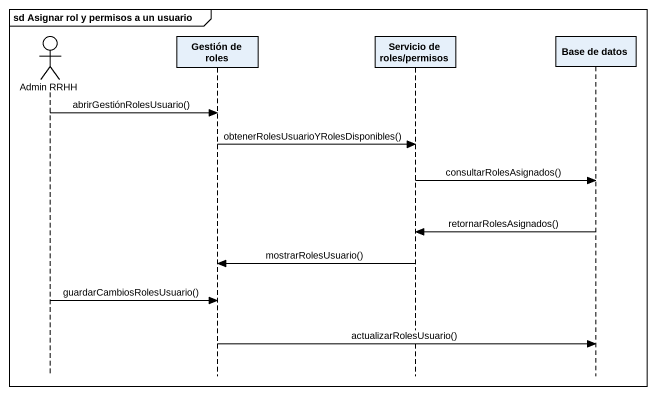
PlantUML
@startuml
mainframe sd Asignar rol y permisos a un usuario
hide footbox
actor "Admin RRHH" as Admin_RRHH
participant "Gestión de roles" as Gestión_de_roles
participant "Servicio de roles/permisos" as Servicio_de_roles_permisos
participant "Base de datos" as Base_de_datos

Admin_RRHH -> Gestión_de_roles : abrirGestiónRolesUsuario()
Gestión_de_roles -> Servicio_de_roles_permisos : obtenerRolesUsuarioYRolesDisponibles()
Servicio_de_roles_permisos -> Base_de_datos : consultarRolesAsignados()
Base_de_datos -> Servicio_de_roles_permisos : retornarRolesAsignados()
Servicio_de_roles_permisos -> Gestión_de_roles : mostrarRolesUsuario()
Admin_RRHH -> Gestión_de_roles : guardarCambiosRolesUsuario()
Gestión_de_roles -> Base_de_datos : actualizarRolesUsuario()
@enduml
